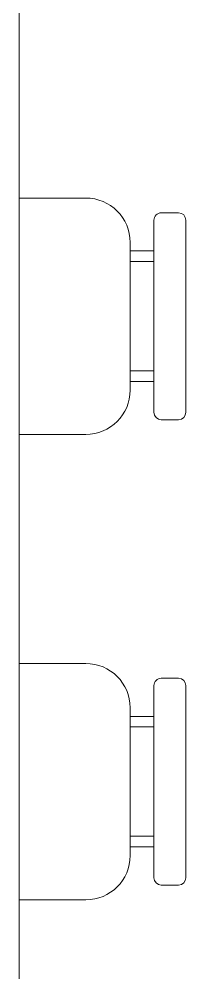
# Model space of a CAD drawing. Header units: inches. Extents: x -1714 to 6424, y -1550 to 970.
# Drawn here: x -85.1 to -73.8, y 460.8 to 525.4 of the extents above; entities that cross this region are included whole.
import ezdxf

# ---------------------------------------------------------------- set-up
doc = ezdxf.new("R2010")
doc.units = ezdxf.units.IN
doc.header["$MEASUREMENT"] = 0
doc.layers.add('I-FURN', color=30, linetype='Continuous', lineweight=9)

# ---------------------------------------------------------------- blocks, each defined once
blk = doc.blocks.new('Dynamic_Computer_Desk_with_Chairs_8535 - 6-1470209-L1 - Architectural')
at = {"layer": 'I-FURN'}
blk.add_line((-130.5, 25), (60, 25), dxfattribs=at)
blk = doc.blocks.new('Chair-Stacking - Chair-Stacking-1465892-L1 - Architectural')
at = {"layer": 'I-FURN'}
for p, q in [((-15.049, 6.289), (-15.049, 1.789)), ((0.951, 6.289), (0.951, 1.789)), ((-12.049, -1.211), (-2.049, -1.211)), ((-11.456, -1.211), (-11.456, -2.813)), ((-11.456, -1.211), (-10.737, -1.211)), ((-10.737, -1.211), (-10.737, -2.813)), ((-3.337, -1.211), (-3.337, -2.813)), ((-2.632, -1.211), (-3.337, -1.211)), ((-2.632, -1.211), (-2.632, -2.813)), ((-13.549, -2.813), (-0.549, -2.813)), ((-14.049, -3.313), (-14.049, -4.472)), ((-0.049, -3.313), (-0.049, -4.472)), ((-13.549, -4.972), (-0.549, -4.972))]:
    blk.add_line(p, q, dxfattribs=at)
for centre, radius, start, end in [((-12.049, 1.789), 3, 180, 270), ((-2.049, 1.789), 3, 270, 0), ((-13.549, -3.313), 0.5, 90, 180), ((-0.549, -3.313), 0.5, 360, 90), ((-13.549, -4.472), 0.5, 180, 270), ((-0.549, -4.472), 0.5, 270, 0)]:
    blk.add_arc(centre, radius, start, end, dxfattribs=at)

msp = doc.modelspace()

# ---------------------------------------------------------------- block references
at = {"layer": 'I-FURN'}
for name, p, rotation in [('Dynamic_Computer_Desk_with_Chairs_8535 - 6-1470209-L1 - Architectural', (-110.10819, 456.27598), 269.9999999999997), ('Chair-Stacking - Chair-Stacking-1465892-L1 - Architectural', (-78.81955, 512.32516), 89.99999999999952), ('Chair-Stacking - Chair-Stacking-1465892-L1 - Architectural', (-78.81955, 480.82516), 89.99999999999952)]:
    msp.add_blockref(name, p, dxfattribs=dict(at, rotation=rotation))

doc.saveas('drawing.dxf')
